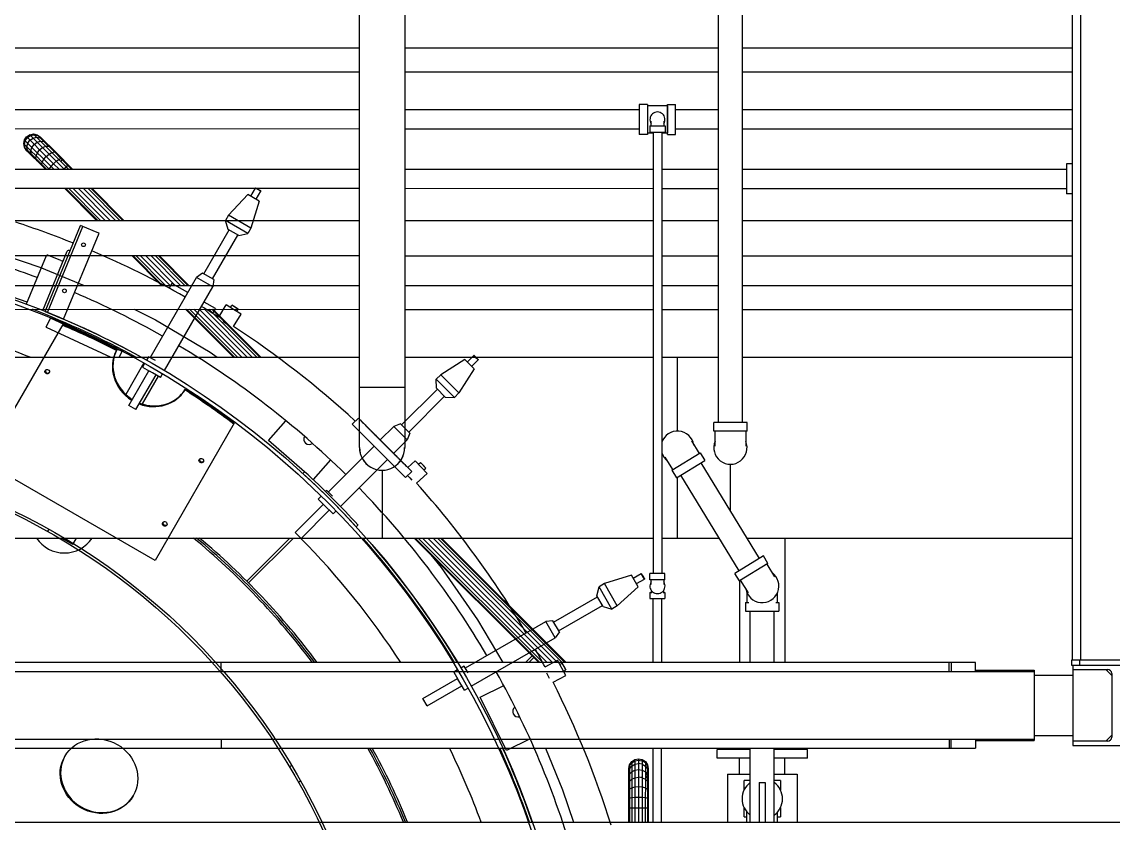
# Model space of a CAD drawing. Header units: metres. Extents: x 0 to 63075, y 0 to 44550.
# Drawn here: x 54203 to 54617.4, y 39124.6 to 39428.9 of the extents above; entities that cross this region are included whole.
import ezdxf

# ---------------------------------------------------------------- set-up
doc = ezdxf.new("R2010")
doc.units = ezdxf.units.M
doc.header["$LTSCALE"] = 75
for name, color, linetype in [('GSB', 7, 'Continuous'), ('ML6', 1, 'Continuous'), ('SL1', 8, 'Continuous')]:
    doc.layers.add(name, color=color, linetype=linetype)

# ---------------------------------------------------------------- blocks, each defined once
blk = doc.blocks.new('A$C6bae614f')
at = {"layer": 'SL1'}
for p, q in [((377787.8, 40386), (377787.6, 35768.1)), ((377766.7, 37836.6), (377766.6, 35768.1)), ((375964.6, 36305.8), (375964.6, 37819.3)), ((376078.9, 37819.3), (376078.9, 36305.8)), ((376872.3, 36369.3), (376872.4, 37819.3)), ((376932.6, 36369.3), (376932.7, 37819.3)), ((375964.6, 37316), (373383.6, 37316)), ((376872.3, 37315.9), (376078.9, 37316)), ((377766.7, 37315.9), (376932.7, 37315.9)), ((375964.6, 37255.6), (373383.6, 37255.7)), ((376872.3, 37255.6), (376078.9, 37255.6)), ((377766.7, 37255.6), (376932.7, 37255.6)), ((376672, 37173.5), (376672, 37098.1)), ((376692.7, 37173.5), (376672, 37173.5)), ((376692.7, 37173.5), (376692.7, 37098.1)), ((376743.4, 37170.3), (376692.7, 37170.3)), ((376743.4, 37098.1), (376743.4, 37173.5)), ((376743.4, 37173.5), (376764, 37173.5)), ((376743.4, 37170.3), (376743.4, 37101.2)), ((376764, 37098.1), (376764, 37173.5)), ((375964.6, 37159.9), (373413.6, 37160)), ((376672, 37159.9), (376078.9, 37159.9)), ((376872.3, 37159.9), (376764, 37159.9)), ((377766.7, 37159.9), (376932.7, 37159.9)), ((376699, 37119.8), (376737.1, 37119.8)), ((376699, 37119.8), (376699, 37104)), ((376702.2, 37119.8), (376702.2, 37131.5)), ((376733.9, 37131.5), (376733.9, 37119.8)), ((376737.1, 37119.8), (376737.1, 37104)), ((375964.6, 37111.7), (373413.6, 37111.8)), ((375117.4, 37084.1), (375122.7, 37092)), ((375119.6, 37082), (375124.9, 37089.8)), ((375122.7, 37092), (375130.6, 37097.3)), ((375124.9, 37089.8), (375122.7, 37092)), ((375124.9, 37089.8), (375132.8, 37095.2)), ((375124.9, 37089.8), (375172.5, 37042.2)), ((375130.6, 37097.3), (375140, 37099.2)), ((375132.8, 37095.2), (375130.6, 37097.3)), ((375131.4, 37083.3), (375139.2, 37088.8)), ((375132.8, 37095.2), (375142.1, 37097.1)), ((375132.8, 37095.2), (375139.2, 37088.8)), ((375139.2, 37088.8), (375148.2, 37091)), ((375139.2, 37088.8), (375179.7, 37048.3)), ((375140, 37099.2), (375149.3, 37097.3)), ((375142.1, 37097.1), (375140, 37099.2)), ((375142.1, 37097.1), (375151.3, 37095.4)), ((375142.1, 37097.1), (375158.1, 37081.1)), ((375148.2, 37091), (375157, 37089.7)), ((375149.3, 37097.3), (375157.2, 37092)), ((375157, 37089.7), (375149.3, 37097.3)), ((375151.3, 37095.4), (375159, 37090.3)), ((375157, 37089.7), (375164.2, 37085)), ((375157, 37089.7), (375166.2, 37080.5)), ((375164.2, 37085), (375157.2, 37092)), ((376672, 37111.6), (376078.9, 37111.7)), ((376692.7, 37098.1), (376672, 37098.1)), ((376707.4, 37101.2), (376692.7, 37101.2)), ((376699, 37104), (376737.1, 37104)), ((376707.4, 37104), (376707.3, 35987.6)), ((376728.7, 37104), (376728.7, 35987.6)), ((376743.4, 37101.2), (376728.7, 37101.2)), ((376743.4, 37098.1), (376764, 37098.1)), ((376872.3, 37111.6), (376764, 37111.6)), ((377766.7, 37111.6), (376932.7, 37111.6)), ((375115.6, 37074.8), (375117.4, 37084.1)), ((375117.4, 37065.5), (375115.6, 37074.8)), ((375117.7, 37072.7), (375115.6, 37074.8)), ((375119.6, 37082), (375117.4, 37084.1)), ((375122.7, 37057.5), (375117.4, 37065.5)), ((375119.4, 37063.5), (375117.4, 37065.5)), ((375117.7, 37072.7), (375119.6, 37082)), ((375119.4, 37063.5), (375117.7, 37072.7)), ((375117.7, 37072.7), (375133.7, 37056.7)), ((375124.5, 37055.8), (375119.4, 37063.5)), ((375119.4, 37063.5), (375134.3, 37048.6)), ((375119.6, 37082), (375191.6, 37010)), ((375123.8, 37066.6), (375126, 37075.6)), ((375125.1, 37057.8), (375123.8, 37066.6)), ((375126, 37075.6), (375131.4, 37083.3)), ((375133.7, 37056.7), (375136.3, 37065.2)), ((375136.3, 37065.2), (375141.9, 37072.9)), ((375141.9, 37072.9), (375149.5, 37078.4)), ((375149.5, 37078.4), (375158.1, 37081.1)), ((375155.8, 37058.9), (375163.3, 37064.7)), ((375158.1, 37081.1), (375186.9, 37052.3)), ((375158.1, 37081.1), (375166.2, 37080.5)), ((375163.3, 37064.7), (375171.2, 37068)), ((375164.2, 37085), (375172.7, 37076.6)), ((375166.2, 37080.5), (375193.1, 37053.6)), ((375166.2, 37080.5), (375172.7, 37076.6)), ((375171.2, 37068), (375178.4, 37068.2)), ((375172.7, 37076.6), (375183.9, 37065.4)), ((375178.4, 37068.2), (375183.9, 37065.4)), ((375183.9, 37065.4), (375197.3, 37052)), ((375122.7, 37057.5), (375124.5, 37055.8)), ((375124.5, 37055.8), (375129.7, 37050.5)), ((375129.7, 37050.5), (375125.1, 37057.8)), ((375129.7, 37050.5), (375138.1, 37042.1)), ((375133.7, 37056.7), (375146.8, 37043.6)), ((375134.3, 37048.6), (375133.7, 37056.7)), ((375134.3, 37048.6), (375172.9, 37010)), ((375138.1, 37042.1), (375134.3, 37048.6)), ((375138.1, 37042.1), (375149.3, 37030.9)), ((375146.5, 37036.3), (375146.8, 37043.6)), ((375149.3, 37030.9), (375146.5, 37036.3)), ((375146.8, 37043.6), (375150.1, 37051.5)), ((375146.8, 37043.6), (375162.5, 37027.9)), ((375150.1, 37051.5), (375155.8, 37058.9)), ((375162.5, 37027.9), (375166.5, 37035.1)), ((375166.5, 37035.1), (375172.5, 37042.2)), ((375172.5, 37042.2), (375179.7, 37048.3)), ((375172.5, 37042.2), (375191.1, 37023.7)), ((375179.7, 37048.3), (375186.9, 37052.3)), ((375179.7, 37048.3), (375217.3, 37010.7)), ((375186.9, 37052.3), (375193.1, 37053.6)), ((375186.9, 37052.3), (375204.4, 37034.7)), ((375193.1, 37053.6), (375197.3, 37052)), ((375193.1, 37053.6), (375209.4, 37037.2)), ((375197.3, 37052), (375239.3, 37010)), ((375198, 37030), (375204.4, 37034.7)), ((375204.4, 37034.7), (375209.4, 37037.2)), ((375222.9, 37016.3), (375204.4, 37034.7)), ((375209.4, 37037.2), (375212.2, 37037.1)), ((375209.4, 37037.2), (375236.7, 37010)), ((375209.9, 37029.3), (375212.4, 37034.3)), ((373401.5, 37010), (375964.6, 37009.9)), ((375149.3, 37030.9), (375170.3, 37010)), ((375161.2, 37021.7), (375162.5, 37027.9)), ((375162.8, 37017.5), (375161.2, 37021.7)), ((375162.5, 37027.9), (375180, 37010.3)), ((375179.8, 37010), (375180, 37010.3)), ((375180, 37010.3), (375184.8, 37016.8)), ((375180, 37010.3), (375180.4, 37010)), ((375184.8, 37016.8), (375191.1, 37023.7)), ((375191.1, 37023.7), (375198, 37030)), ((375191.1, 37023.7), (375204.8, 37010)), ((375216.6, 37010), (375217.3, 37010.7)), ((375217.3, 37010.7), (375222.9, 37016.3)), ((375217.3, 37010.7), (375218, 37010)), ((375226.6, 37020), (375222.9, 37016.3)), ((375222.9, 37016.3), (375229.2, 37010)), ((375226.6, 37020), (375227.9, 37021.3)), ((376078.9, 37009.9), (376707.4, 37009.9)), ((376728.7, 37009.9), (376872.3, 37009.9)), ((376932.7, 37009.9), (377752.2, 37009.9)), ((377752.2, 37023.5), (377752.2, 36948)), ((377766.6, 37023.5), (377752.2, 37023.5)), ((373401.5, 36961.8), (375964.6, 36961.7)), ((375300, 36880.3), (375218.6, 36961.7)), ((375221.2, 36961.7), (375302.6, 36880.3)), ((375228.7, 36961.7), (375310.1, 36880.3)), ((375239.9, 36961.7), (375321.3, 36880.3)), ((375253.1, 36961.7), (375334.5, 36880.3)), ((375266.3, 36961.7), (375347.7, 36880.3)), ((375277.5, 36961.7), (375358.9, 36880.3)), ((375284.9, 36961.7), (375366.4, 36880.3)), ((375287.6, 36961.7), (375369, 36880.3)), ((375690, 36941.8), (375701.5, 36962.1)), ((375702.6, 36962.2), (375701.5, 36962.1)), ((375715.1, 36954.2), (375701.5, 36962.1)), ((375714.7, 36955.2), (375702.6, 36962.2)), ((375703.4, 36934.1), (375715.1, 36954.2)), ((375714.7, 36955.2), (375715.1, 36954.2)), ((376078.9, 36961.7), (376707.4, 36961.6)), ((376728.7, 36961.6), (376872.3, 36961.6)), ((376932.6, 36961.6), (377752.2, 36961.6)), ((375682.1, 36946.4), (375633.6, 36893.6)), ((375711.2, 36929.5), (375682.1, 36946.4)), ((375711.2, 36929.5), (375689.8, 36861.2)), ((377766.6, 36948), (377752.2, 36948)), ((373243, 36880.3), (375964.6, 36880.3)), ((375169.4, 36650.1), (375259.4, 36867.4)), ((375265.2, 36865), (375259.4, 36867.4)), ((375633.6, 36893.6), (375625.4, 36880.1)), ((375682.2, 36847.3), (375625.4, 36880.1)), ((375632.4, 36857.7), (375625.4, 36880.1)), ((375689.8, 36861.2), (375633.6, 36893.6)), ((376078.9, 36880.2), (376707.4, 36880.2)), ((376728.7, 36880.2), (376872.3, 36880.2)), ((376932.6, 36880.2), (377766.6, 36880.2)), ((375175.3, 36647.8), (375265.2, 36865)), ((375216.4, 36630.8), (375306.3, 36847.9)), ((375301.7, 36849.9), (375265.2, 36865)), ((375306.3, 36847.9), (375301.7, 36849.9)), ((375570.7, 36745.3), (375634.8, 36856.3)), ((375592.7, 36732.6), (375656.8, 36843.6)), ((375659.3, 36842.1), (375632.4, 36857.7)), ((375659.3, 36842.1), (375682.2, 36847.3)), ((375689.8, 36861.2), (375682.2, 36847.3)), ((373243, 36791.4), (375964.6, 36791.4)), ((375069.2, 36791.4), (375156.4, 36762.4)), ((375172.6, 36790.6), (375122, 36668.5)), ((375163.5, 36652.5), (375225.7, 36802.6)), ((375209.5, 36779.2), (375178.6, 36792)), ((375232.9, 36803.5), (375231.7, 36804)), ((375464.3, 36716), (375388.9, 36791.4)), ((375391.5, 36791.4), (375466.9, 36716)), ((375399, 36791.4), (375474.4, 36716)), ((375410.2, 36791.4), (375485.6, 36716)), ((375423.4, 36791.4), (375498.8, 36716)), ((375436.6, 36791.4), (375512, 36716)), ((375447.8, 36791.4), (375523.2, 36716)), ((375455.3, 36791.4), (375530.6, 36716)), ((375457.9, 36791.4), (375533.3, 36716)), ((376078.9, 36791.3), (376707.4, 36791.3)), ((376728.7, 36791.3), (376872.3, 36791.3)), ((376932.6, 36791.3), (377766.6, 36791.3)), ((375156.4, 36762.4), (375268.4, 36716)), ((375435.4, 36533.3), (375552.7, 36736.5)), ((375567.6, 36747.1), (375552.7, 36736.5)), ((375594.1, 36712.6), (375552.7, 36736.5)), ((375595.9, 36730.8), (375567.6, 36747.1)), ((375595.9, 36730.8), (375594.1, 36712.6)), ((373243, 36716.1), (375964.6, 36716)), ((375124.3, 36674), (375019.6, 36709.5)), ((375471.7, 36500.6), (375594.1, 36712.6)), ((375490.1, 36721.1), (375483.3, 36709.2)), ((375530.5, 36697.8), (375490.1, 36721.1)), ((376078.9, 36716), (376707.4, 36715.9)), ((376728.7, 36715.9), (376872.3, 36715.9)), ((376932.6, 36715.9), (377766.6, 36715.9)), ((375600.1, 36657.6), (375571.8, 36674)), ((373243, 36655.7), (375964.6, 36655.6)), ((375169.4, 36650.3), (375175.3, 36647.8)), ((375175.3, 36647.8), (375211.8, 36632.7)), ((375395.2, 36655.7), (375448.4, 36629)), ((375645.8, 36534.4), (375524.6, 36655.7)), ((375527.2, 36655.7), (375648.4, 36534.4)), ((375534.7, 36655.7), (375655.9, 36534.4)), ((375545.9, 36655.7), (375667.1, 36534.4)), ((375559.1, 36655.7), (375680.3, 36534.4)), ((375572.3, 36655.7), (375693.5, 36534.4)), ((375583.5, 36655.7), (375704.7, 36534.4)), ((375591, 36655.7), (375712.2, 36534.4)), ((375600.1, 36657.6), (375593.3, 36645.7)), ((375593.6, 36655.7), (375714.8, 36534.4)), ((375608.6, 36636.2), (375627.7, 36666.7)), ((375646.3, 36655.1), (375627.7, 36666.7)), ((375638.1, 36660.2), (375641.8, 36666.1)), ((375658.2, 36655.9), (375641.8, 36666.1)), ((375650.1, 36661.1), (375641.8, 36666.1)), ((375665, 36643.4), (375646.3, 36655.1)), ((375650.1, 36661.1), (375658.2, 36655.9)), ((375654.5, 36650), (375658.2, 36655.9)), ((376078.9, 36655.6), (376707.3, 36655.6)), ((376728.7, 36655.6), (376872.3, 36655.6)), ((376932.6, 36655.6), (377766.6, 36655.6)), ((375172.1, 36610.7), (375182.9, 36633.7)), ((375364.1, 36549.2), (375182.9, 36633.7)), ((375211.8, 36632.7), (375216.4, 36630.8)), ((375448.4, 36629), (375586.6, 36547)), ((375619.4, 36624.7), (375625.2, 36621.1)), ((375625.2, 36621.1), (375631.8, 36617)), ((375645.7, 36612.5), (375665, 36643.4)), ((375014.7, 36270.6), (375214.9, 36617.4)), ((375172.1, 36610.7), (375335.7, 36534.4)), ((375262.5, 36599.8), (375261, 36597.3)), ((375351.4, 36553.8), (375350.2, 36551.7)), ((375357.2, 36534.4), (375364.1, 36549.2)), ((375430.9, 36535.9), (375425.8, 36527.2)), ((375448.4, 36525.8), (375430.9, 36535.9)), ((375586.6, 36547), (375604.7, 36534.4)), ((376237.1, 36522.3), (376253.5, 36538.8)), ((376259, 36533.3), (376253.5, 36538.8)), ((376254.5, 36538.7), (376253.5, 36538.8)), ((376259.5, 36533.7), (376254.5, 36538.7)), ((373243, 36534.5), (375964.6, 36534.4)), ((375419.4, 36519.9), (375373.5, 36440.4)), ((375421.1, 36519), (375415.6, 36509.5)), ((375415.6, 36509.5), (375433.2, 36499.4)), ((376078.9, 36534.4), (376707.3, 36534.4)), ((376230.6, 36528.7), (376170.1, 36490.3)), ((376254.4, 36504.9), (376230.6, 36528.7)), ((376248, 36511.3), (376264.6, 36527.7)), ((376264.6, 36527.7), (376259, 36533.3)), ((376264.4, 36528.8), (376259.5, 36533.7)), ((376264.4, 36528.8), (376264.6, 36527.7)), ((376728.7, 36534.4), (376872.3, 36534.4)), ((376768.5, 36347.8), (376768.5, 36534.4)), ((376932.6, 36534.4), (377766.6, 36534.3)), ((375381, 36412.5), (375431.7, 36500.3)), ((375399.4, 36401.9), (375450.1, 36489.6)), ((375455.8, 36486.3), (375415.3, 36416.3)), ((375440.9, 36494.9), (375433.2, 36499.4)), ((375461.6, 36483), (375440.9, 36494.9)), ((375461.6, 36483), (375466.9, 36492.3)), ((376170.1, 36490.3), (376158.7, 36479.4)), ((376193.1, 36467.4), (376170.1, 36490.3)), ((376254.4, 36504.9), (376216.1, 36444.4)), ((375523.4, 36451.7), (375524.6, 36453.8)), ((376078.9, 36457.8), (375964.6, 36457.8)), ((376071, 36363.3), (376161.7, 36453.9)), ((376205.1, 36433), (376158.7, 36479.4)), ((376159.6, 36455.9), (376158.7, 36479.4)), ((376181.6, 36433.9), (376159.6, 36455.9)), ((376216.1, 36444.4), (376193.1, 36467.4)), ((376089, 36345.3), (376179.6, 36435.9)), ((376181.6, 36433.9), (376205.1, 36433)), ((376216.1, 36444.4), (376205.1, 36433)), ((375399.4, 36401.9), (375381, 36412.5)), ((375607.4, 36397.3), (375608.9, 36399.8)), ((375734.6, 36323.9), (375778.5, 36373.9)), ((375946, 36364.9), (375961.7, 36380.6)), ((376096.6, 36245.8), (375961.7, 36380.6)), ((375647.9, 36367.4), (375447.7, 36020.6)), ((376080.9, 36230.1), (375946, 36364.9)), ((376017.2, 36325.2), (376051.4, 36359.4)), ((376068.5, 36365.8), (376051.4, 36359.4)), ((376085.1, 36325.6), (376051.4, 36359.4)), ((376091.6, 36342.7), (376068.5, 36365.8)), ((376091.6, 36342.7), (376085.1, 36325.6)), ((376944.5, 36369.3), (376860.4, 36369.3)), ((376860.4, 36347.1), (376860.4, 36369.3)), ((376944.5, 36347.1), (376860.4, 36347.1)), ((376863.6, 36309.8), (376863.6, 36347.1)), ((376941.3, 36347.1), (376941.3, 36309.8)), ((376944.5, 36347.1), (376944.5, 36369.3)), ((375825.4, 36244.3), (375734.6, 36323.9)), ((376050.9, 36291.4), (376085.1, 36325.6)), ((376803.7, 36322.7), (376823.2, 36290.9)), ((375885.5, 36193.5), (376001.5, 36309.5)), ((376754.2, 36248.6), (376825.9, 36292.5)), ((376825.9, 36292.5), (376837.5, 36273.6)), ((375447.7, 36020.6), (375014.7, 36270.6)), ((375891.3, 36275), (375847.4, 36225)), ((375916.5, 36157), (376035.2, 36275.7)), ((376087.1, 36255.3), (376105.7, 36272.7)), ((376135.7, 36240.5), (376105.7, 36272.7)), ((376114.1, 36263.7), (376119.2, 36268.4)), ((376132.4, 36254.3), (376119.2, 36268.4)), ((376125.8, 36261.4), (376119.2, 36268.4)), ((376125.8, 36261.4), (376132.4, 36254.3)), ((376756.9, 36250.3), (376737.5, 36282)), ((376765.8, 36229.7), (376837.5, 36273.6)), ((376827.4, 36267.4), (376975.5, 36025.7)), ((376902.5, 36144.9), (376902.5, 36263.7)), ((375821.5, 36240.4), (375825.9, 36244.9)), ((376021.7, 36248.6), (376021.7, 36077.2)), ((376096.6, 36245.8), (376080.9, 36230.1)), ((376086.9, 36234.2), (376091.5, 36229.3)), ((376109.1, 36215.7), (376135.7, 36240.5)), ((376127.3, 36249.5), (376132.4, 36254.3)), ((376754.2, 36248.6), (376765.8, 36229.7)), ((376776, 36235.9), (376924.1, 35994.1)), ((375847.4, 36225), (375847.3, 36225)), ((376091.5, 36229.3), (376096.8, 36223.5)), ((376768.5, 36077.2), (376768.5, 36231.3)), ((375867.9, 36183.4), (375860.2, 36175.7)), ((375874.6, 36190.1), (375874.6, 36190.1)), ((375881.7, 36197.3), (375879, 36194.6)), ((375896.1, 36182.9), (375881.7, 36197.3)), ((375801.6, 36090.9), (375873.3, 36162.6)), ((375860.2, 36175.7), (375874.5, 36161.4)), ((375897.7, 36138.2), (375874.5, 36161.4)), ((375816.7, 36075.9), (375888.3, 36147.6)), ((375897.7, 36138.2), (375905.3, 36145.8)), ((375178.7, 36099.8), (375175.6, 36094.3)), ((375960.8, 36110), (375956.3, 36105.5)), ((373243, 36077.3), (376707.3, 36077.2)), ((375240, 36060.9), (375211.7, 36077.2)), ((375214.5, 36071.8), (375217.7, 36077.3)), ((375240, 36060.9), (375249.4, 36077.2)), ((375788.6, 36077.2), (375679.6, 35968.1)), ((375684, 35963.6), (375797.6, 36077.2)), ((375816.7, 36075.9), (375801.6, 36090.9)), ((376417.8, 35762.4), (376103, 36077.2)), ((376105.6, 36077.2), (376420.4, 35762.4)), ((376113.1, 36077.2), (376427.9, 35762.4)), ((376124.3, 36077.2), (376439.1, 35762.4)), ((376137.5, 36077.2), (376452.3, 35762.4)), ((376150.7, 36077.2), (376465.5, 35762.4)), ((376161.9, 36077.2), (376476.7, 35762.4)), ((376169.4, 36077.2), (376484.1, 35762.4)), ((376172, 36077.2), (376486.8, 35762.4)), ((376728.7, 36077.2), (376873.2, 36077.2)), ((376944, 36077.2), (377766.6, 36077.1)), ((377040.1, 36077.2), (377040.1, 35762.4)), ((376145.2, 36035), (376171.3, 36002.6)), ((376985.7, 36031.9), (376914, 35987.9)), ((376997.3, 36012.9), (376925.6, 35969)), ((376997.3, 36012.9), (376985.7, 36031.9)), ((376994.6, 36011.3), (377014, 35979.5)), ((376171.3, 36002.6), (376262.9, 35870.6)), ((376656.9, 35975.4), (376677.1, 35987.1)), ((376684.9, 35973.6), (376677.1, 35987.1)), ((376678, 35986.7), (376677.1, 35987.1)), ((376681.5, 35980.7), (376678, 35986.7)), ((376737, 35987.6), (376698.9, 35987.6)), ((376698.9, 35971.7), (376698.9, 35987.6)), ((376737, 35971.7), (376737, 35987.6)), ((376925.6, 35969), (376914, 35987.9)), ((376584, 35961.9), (376570.2, 35954.2)), ((376652.4, 35983.3), (376584, 35961.9)), ((376616.5, 35905.6), (376584, 35961.9)), ((376669.2, 35954.1), (376652.4, 35983.3)), ((376664.7, 35962), (376684.9, 35973.6)), ((376685, 35974.6), (376681.5, 35980.7)), ((376685, 35974.6), (376684.9, 35973.6)), ((376737, 35971.7), (376698.9, 35971.7)), ((376702.1, 35960), (376702.1, 35971.7)), ((376733.9, 35971.7), (376733.9, 35960)), ((376925.8, 35969.2), (376925.8, 35762.4)), ((376947.8, 35938.9), (376928.3, 35970.7)), ((376455.4, 35864.8), (376566.4, 35928.9)), ((376565, 35931.3), (376570.2, 35954.2)), ((376580.5, 35904.4), (376565, 35931.3)), ((376602.9, 35897.4), (376570.2, 35954.2)), ((376669.2, 35954.1), (376616.5, 35905.6)), ((376698.9, 35939.8), (376698.9, 35924)), ((376698.9, 35939.8), (376703.7, 35939.8)), ((376702.1, 35945.2), (376702.1, 35939.8)), ((376732.3, 35939.8), (376737, 35939.8)), ((376733.9, 35939.8), (376733.9, 35945.2)), ((376737, 35939.8), (376737, 35924)), ((376944.1, 35939.7), (376944.1, 35914.5)), ((377021.9, 35914.5), (377021.9, 35939.7)), ((376468.1, 35842.8), (376579.1, 35906.9)), ((376580.5, 35904.4), (376602.9, 35897.4)), ((376616.5, 35905.6), (376602.9, 35897.4)), ((376698.9, 35924), (376737, 35924)), ((376707.3, 35762.4), (376707.3, 35924)), ((376728.7, 35762.4), (376728.7, 35924)), ((376941, 35914.5), (376949, 35914.5)), ((376941, 35914.5), (376941, 35892.3)), ((377017, 35914.5), (377025, 35914.5)), ((377025, 35914.5), (377025, 35892.3)), ((376941, 35892.3), (377025, 35892.3)), ((376952.8, 35762.4), (376952.8, 35892.3)), ((377013.1, 35762.4), (377013.2, 35892.3)), ((376232.2, 35748.9), (376435.4, 35866.2)), ((376262.9, 35870.6), (376327.1, 35762.4)), ((376453.6, 35867.9), (376435.4, 35866.2)), ((376459.3, 35824.8), (376435.4, 35866.2)), ((376469.9, 35839.7), (376453.6, 35867.9)), ((376247.3, 35702.4), (376459.3, 35824.8)), ((376469.9, 35839.7), (376459.3, 35824.8)), ((376400.9, 35779.3), (376384, 35762.4)), ((376393, 35762.4), (376405.4, 35774.8)), ((376433.7, 35751.4), (376465.4, 35768.3)), ((376486.1, 35729.5), (376465.4, 35768.3)), ((377765.1, 35768.1), (377765.1, 35755.6)), ((377975.1, 35768.1), (377765.1, 35768.1)), ((377785.1, 35768.1), (377785.1, 35755.6)), ((373320.1, 35739.8), (377670.1, 35739.6)), ((377521.8, 35762.4), (373468.5, 35762.5)), ((375614.7, 35739.7), (375614.7, 35762.4)), ((376212.6, 35743.6), (376203.2, 35738.2)), ((376203.2, 35738.2), (376213.3, 35720.6)), ((376229.6, 35753.4), (376220.8, 35748.4)), ((376239.7, 35735.9), (376229.6, 35753.4)), ((376437.3, 35736), (376444.2, 35723.2)), ((376471.2, 35757.4), (376477.4, 35760.7)), ((376486.5, 35743.6), (376477.4, 35760.7)), ((376482, 35752.2), (376477.4, 35760.7)), ((376480.3, 35740.4), (376486.5, 35743.6)), ((376482, 35752.2), (376486.5, 35743.6)), ((377455.8, 35739.6), (377455.8, 35762.4)), ((377460.9, 35762.4), (377460.9, 35739.6)), ((377521.8, 35739.6), (377521.8, 35762.4)), ((377521.8, 35743.1), (377670.1, 35743.1)), ((377670.1, 35743.1), (377670.1, 35565.1)), ((377765.1, 35755.6), (377975.1, 35755.6)), ((377768.6, 35755.6), (377768.6, 35552.6)), ((377768.6, 35744.6), (377856.5, 35744.6)), ((377866.5, 35729.6), (377851.5, 35744.6)), ((376124.7, 35671.5), (376212.5, 35722.1)), ((376229.7, 35692.3), (376213.3, 35720.6)), ((376454, 35712.4), (376486.1, 35729.5)), ((377670.1, 35730.1), (377768.6, 35730.1)), ((377866.5, 35734.6), (377866.5, 35573.6)), ((376135.3, 35653.1), (376223.1, 35703.7)), ((376229.7, 35692.3), (376239, 35697.6)), ((376269.7, 35674.6), (376329.4, 35704)), ((376135.3, 35653.1), (376124.7, 35671.5)), ((376336, 35540), (376269.7, 35674.6)), ((377670.1, 35578.1), (377768.6, 35578.1)), ((377851.5, 35563.6), (377866.5, 35578.6)), ((373320.1, 35568.8), (377670.1, 35568.6)), ((373468.5, 35546), (377521.8, 35545.9)), ((375614.7, 35568.7), (375614.7, 35545.9)), ((376395.8, 35569.5), (376336, 35540)), ((376434.6, 35545.9), (376478.2, 35440.5)), ((376707.3, 35358.8), (376707.3, 35545.9)), ((376728.6, 35358.8), (376728.6, 35545.9)), ((376868.7, 35545.9), (376868.7, 35544.2)), ((376868.7, 35544.2), (376952.8, 35544.2)), ((376952.8, 35542.6), (376868.7, 35542.6)), ((376868.7, 35520.3), (376868.7, 35542.6)), ((376952.8, 35358.8), (376952.8, 35545.9)), ((377013.1, 35358.8), (377013.1, 35545.9)), ((377013.1, 35544.2), (377097.3, 35544.2)), ((377097.3, 35542.6), (377013.1, 35542.6)), ((377097.3, 35545.9), (377097.3, 35544.2)), ((377097.3, 35520.3), (377097.3, 35542.6)), ((377455.8, 35568.6), (377455.8, 35545.9)), ((377460.9, 35545.9), (377460.9, 35568.6)), ((377521.8, 35568.6), (377521.8, 35545.9)), ((377521.8, 35565.1), (377670.1, 35565.1)), ((377856.5, 35563.6), (377768.6, 35563.6)), ((377768.6, 35552.6), (377971.6, 35552.6)), ((376652.8, 35511.8), (376660.8, 35517.1)), ((376660.8, 35517.1), (376670.1, 35519)), ((376660.8, 35514), (376660.8, 35517.1)), ((376660.8, 35514), (376670.1, 35515.8)), ((376670.1, 35519), (376679.4, 35517.1)), ((376670.1, 35519), (376670.1, 35358.8)), ((376670.1, 35515.8), (376679.4, 35514)), ((376679.4, 35517.1), (376687.4, 35511.8)), ((376679.4, 35514), (376679.4, 35517.1)), ((376952.8, 35520.3), (376868.7, 35520.3)), ((376925.8, 35480.2), (376925.8, 35520.3)), ((377097.3, 35520.3), (377013.1, 35520.3)), ((377040.1, 35480.2), (377040.1, 35520.3)), ((375793.2, 35501.8), (375787.7, 35498.6)), ((376645.7, 35494.6), (376647.6, 35503.9)), ((376645.7, 35492.1), (376647.6, 35501.2)), ((376645.7, 35494.6), (376645.7, 35492.1)), ((376645.7, 35484.7), (376647.6, 35493.1)), ((376645.7, 35358.8), (376645.7, 35492.1)), ((376647.6, 35503.9), (376652.8, 35511.8)), ((376647.6, 35501.2), (376652.8, 35508.9)), ((376647.6, 35501.2), (376647.6, 35503.9)), ((376647.6, 35501.2), (376647.6, 35358.8)), ((376647.6, 35493.1), (376652.8, 35500.2)), ((376652.8, 35508.9), (376660.8, 35514)), ((376652.8, 35511.8), (376652.8, 35358.8)), ((376652.8, 35500.2), (376660.8, 35505)), ((376652.8, 35486.2), (376660.8, 35490.4)), ((376660.8, 35514), (376660.8, 35358.8)), ((376660.8, 35505), (376670.1, 35506.6)), ((376660.8, 35490.4), (376670.1, 35491.8)), ((376679.4, 35505), (376670.1, 35506.6)), ((376670.1, 35491.8), (376679.4, 35490.4)), ((376687.4, 35508.9), (376679.4, 35514)), ((376679.4, 35514), (376679.4, 35358.8)), ((376679.4, 35505), (376687.4, 35500.2)), ((376679.4, 35490.4), (376687.4, 35486.2)), ((376687.4, 35511.8), (376687.3, 35358.8)), ((376687.4, 35511.8), (376692.6, 35503.9)), ((376687.4, 35508.9), (376692.6, 35501.2)), ((376687.4, 35500.2), (376692.6, 35493.1)), ((376692.6, 35503.9), (376694.5, 35494.6)), ((376692.6, 35501.2), (376692.6, 35503.9)), ((376692.6, 35501.2), (376694.5, 35492.1)), ((376692.6, 35501.2), (376692.6, 35493.1)), ((376692.6, 35493.1), (376692.6, 35358.8)), ((376692.6, 35493.1), (376694.5, 35484.7)), ((376694.5, 35492.1), (376694.5, 35494.6)), ((376694.5, 35492.1), (376694.5, 35358.8)), ((375810.2, 35459.6), (375815.7, 35462.8)), ((376645.7, 35472.8), (376647.6, 35480.1)), ((376645.7, 35456.9), (376647.6, 35462.7)), ((376647.6, 35480.1), (376652.8, 35486.2)), ((376647.6, 35462.7), (376652.8, 35467.7)), ((376652.8, 35467.7), (376660.8, 35471)), ((376660.8, 35471), (376670.1, 35472.1)), ((376679.4, 35471), (376670.1, 35472.1)), ((376679.4, 35472), (376676.2, 35471.4)), ((376679.4, 35471), (376687.4, 35467.7)), ((376687.4, 35486.2), (376692.6, 35480.1)), ((376690.7, 35482.3), (376687.4, 35477.3)), ((376691.5, 35481.3), (376687.4, 35475.2)), ((376692.6, 35476.3), (376687.4, 35469.1)), ((376692.6, 35462.7), (376687.4, 35467.7)), ((376692.6, 35465.4), (376691.4, 35463.9)), ((376692.6, 35480.1), (376694.5, 35472.8)), ((376692.6, 35462.7), (376694.5, 35456.9)), ((376895, 35480.2), (376952.8, 35480.2)), ((376895, 35480.2), (376895, 35358.8)), ((376952.8, 35463.6), (376937, 35463.6)), ((376937, 35439.9), (376937, 35463.6)), ((377013.1, 35480.2), (377071, 35480.2)), ((377028.9, 35463.6), (377013.1, 35463.6)), ((377028.9, 35463.6), (377028.9, 35439.9)), ((377071, 35480.2), (377071, 35358.8)), ((376478.2, 35440.5), (376505.4, 35358.9)), ((376645.7, 35438), (376647.6, 35442)), ((376647.6, 35442), (376652.8, 35445.4)), ((376652.8, 35445.4), (376660.8, 35447.7)), ((376660.8, 35447.7), (376670.1, 35448.5)), ((376670.1, 35448.5), (376679.4, 35447.7)), ((376679.4, 35447.7), (376687.4, 35445.4)), ((376687.4, 35445.4), (376692.6, 35442)), ((376692.6, 35442), (376694.5, 35438)), ((376975.5, 35459.1), (376990.5, 35459.1)), ((376975.5, 35459.1), (376975.5, 35358.8)), ((376990.5, 35459.1), (376990.5, 35358.8)), ((376645.7, 35416.8), (376647.6, 35418.9)), ((376647.6, 35418.9), (376652.8, 35420.7)), ((376652.8, 35420.7), (376660.8, 35421.8)), ((376660.8, 35421.8), (376670.1, 35422.2)), ((376670.1, 35422.2), (376679.4, 35421.8)), ((376679.4, 35421.8), (376687.4, 35420.7)), ((376687.4, 35420.7), (376692.6, 35418.9)), ((376692.6, 35418.9), (376694.5, 35416.8)), ((376645.7, 35394.6), (376694.5, 35394.6)), ((376937, 35371.7), (376937, 35395.4)), ((376944.2, 35358.8), (376944.2, 35384.4)), ((377021.7, 35358.8), (377021.7, 35384.4)), ((377028.9, 35395.4), (377028.9, 35371.7)), ((371508.3, 35359), (387560.3, 35358.5)), ((376937, 35371.7), (376944.2, 35371.7)), ((377021.7, 35371.7), (377028.9, 35371.7))]:
    blk.add_line(p, q, dxfattribs=at)
for centre, radius in [((375266.8, 36819), 4.76), ((374370.1, 34654.2), 2150), ((374370.1, 34654.2), 2140.5), ((375218.5, 36702.3), 4.76), ((374370.1, 34654.2), 1656.3), ((374370.1, 34654.2), 1650)]:
    blk.add_circle(centre, radius, dxfattribs=at)
for centre, radius, start, end in [((376718, 37135.8), 19, 326.4408, 213.5554), ((374370.1, 34654.2), 2337.1, 68.1208, 71.9195), ((374370.1, 34654.2), 2222.8, 69.4626, 74.2043), ((374370.1, 34654.2), 2337.1, 60.4139, 66.8754), ((374370.1, 34654.2), 2222.8, 60.4353, 66.8434), ((374370.1, 34654.2), 2143.5, 61.301, 69.0221), ((374370.1, 34654.2), 2150, 60.9861, 68.5748), ((374370.1, 34654.2), 2337.1, 57.9982, 59.2431), ((374370.1, 34654.2), 2028.5, 67.9545, 72.754), ((374370.1, 34654.2), 2337.1, 47.3367, 56.9195), ((374370.1, 34654.2), 2222.8, 45.4353, 59.2043), ((376768.5, 36305.8), 42, 9.0913, 161.2862), ((375837.2, 36327), 13.5, 148.0867, 309.4096), ((376902.5, 36305.8), 42, 157.5869, 22.4094), ((376021.7, 36305.8), 57.2, 179.4622, 0.534), ((376021.7, 36305.8), 57.1, 179.9981, 359.9981), ((376768.5, 36305.8), 42, 198.71, 233.9137), ((374370.1, 34654.2), 2150, 42.4554, 47.5408), ((374370.1, 34654.2), 2156.3, 42.4629, 47.5334), ((374370.1, 34654.2), 2337.1, 30.4139, 41.9195), ((374370.1, 34654.2), 2222.8, 30.4353, 44.2043), ((375218.4, 36123.5), 84.1, 213.385, 326.6113), ((374370.1, 34654.2), 1845.2, 36.911, 50.4582), ((374370.1, 34654.2), 1850, 36.8003, 50.2799), ((374370.1, 34654.2), 1855, 36.6849, 50.0944), ((374370.1, 34654.2), 2028.5, 33.1144, 44.5464), ((374370.1, 34654.2), 2143.5, 31.1313, 41.5941), ((374370.1, 34654.2), 2150, 31.0267, 41.4405), ((376983, 35955.8), 42, 189.0913, 53.9137), ((376718, 35955.8), 19.1, 146.4408, 33.5554), ((374370.1, 34654.2), 2337.1, 27.9982, 29.2431), ((374370.1, 34654.2), 2222.8, 15.4353, 29.2043), ((377856.5, 35734.6), 10, 359.9981, 89.9981), ((374370.1, 34654.2), 2337.1, 17.3367, 26.9195), ((376365.6, 35638.3), 13.5, 125.5857, 286.9106), ((377856.5, 35573.6), 10, 269.9981, 359.9981), ((374370.1, 34654.2), 1845.2, 22.4492, 28.8974), ((374370.1, 34654.2), 1850, 22.3883, 28.816), ((374370.1, 34654.2), 1855, 22.3247, 28.7311), ((374370.1, 34654.2), 2028.5, 20.3261, 26.0772), ((374370.1, 34654.2), 2143.5, 19.1914, 24.582), ((374370.1, 34654.2), 2150, 19.1311, 24.5028), ((376983, 35417.7), 51.1, 126.2116, 233.7846), ((376983, 35417.7), 51.1, 306.2116, 53.7846)]:
    blk.add_arc(centre, radius, start, end, dxfattribs=at)
for centre, major_axis, ratio, start_param, end_param in [((375177.2, 36788.7), (-4.62, 1.91), 0.707107, 4.712389, 6.283185), ((375230.3, 36800.7), (-4.62, 1.91), 0.707107, 4.712389, 6.283185), ((375211.1, 36783.1), (5.54, -2.3), 0.707107, 4.712389, 6.283185), ((374585.2, 35026.8), (1598.8, -923.1), 0.92388, 1.624969, 1.706628), ((374586.4, 35028.9), (1598.8, -923.1), 0.92388, 1.624969, 1.706628), ((375438, 36503.9), (-86.6, 50), 0.92388, 0.027086, 1.533849), ((375439.3, 36506), (-86.6, 50), 0.92388, 0.027086, 1.533849), ((375176.1, 36500.2), (-5.2, 3), 0.92388, 0.220982, 1.178097), ((375176.1, 36500.2), (5.2, -3), 0.92388, 4.31969, 6.062203), ((375439.3, 36506), (86.6, -50), 0.92388, 4.888621, 6.256099), ((374586.4, 35028.9), (1598.8, -923.1), 0.92388, 1.434965, 1.516624), ((375438, 36503.9), (86.6, -50), 0.92388, 4.888621, 6.256099), ((374585.2, 35026.8), (1598.8, -923.1), 0.92388, 1.434965, 1.516624), ((375565.8, 36275.2), (-5.2, 3), 0.92388, 0.220982, 1.963495), ((375565.8, 36275.2), (5.2, -3), 0.92388, 5.105088, 6.062203), ((375473.4, 36115.2), (-5.2, 3), 0.92388, 0.220982, 1.963495), ((375473.4, 36115.2), (5.2, -3), 0.92388, 5.105088, 6.062203), ((375307.1, 35477.2), (86.6, -50), 0.92388, 3.154744, 6.270034)]:
    blk.add_ellipse(centre, major_axis=major_axis, ratio=ratio, start_param=start_param, end_param=end_param, dxfattribs=at)
for centre, major_axis in [((375174.9, 36498.1), (5.2, -3)), ((375564.6, 36273.1), (5.2, -3)), ((375472.2, 36113.1), (5.2, -3)), ((375305.9, 35475.1), (86.6, -50))]:
    blk.add_ellipse(centre, major_axis=major_axis, ratio=0.92388, dxfattribs=at)
blk.add_rational_spline([(375961.7, 36380.6), (375996.6, 36345.1), (376015.2, 36326.4), (376028.8, 36312.8), (376042.4, 36299.2), (376061, 36280.7), (376096.6, 36245.8)], [0.0216088236678, 0.0382600501003, 0.0549112765328, 0.0715625029653, 0.0549112765407, 0.0382600501161, 0.0216088236914], degree=3, knots=[0, 0, 0, 0, 0.5, 0.5, 0.5, 1, 1, 1, 1], dxfattribs=at)
blk = doc.blocks.new('zw$15D4')
at = {"layer": 'ML6', "xscale": 0.2502808837766805, "yscale": 0.2502808837766805, "zscale": 0.2502808837766805}
blk.add_blockref('A$C6bae614f', (-85544.74, -3177.34), dxfattribs=at)

msp = doc.modelspace()

# ---------------------------------------------------------------- block references
at = {"layer": 'GSB', "xscale": 0.6000000000000068, "yscale": 0.6000000000000068, "zscale": 0.6000000000000068}
msp.add_blockref('zw$15D4', (49200, 35721.63), dxfattribs=at)

doc.saveas('drawing.dxf')
